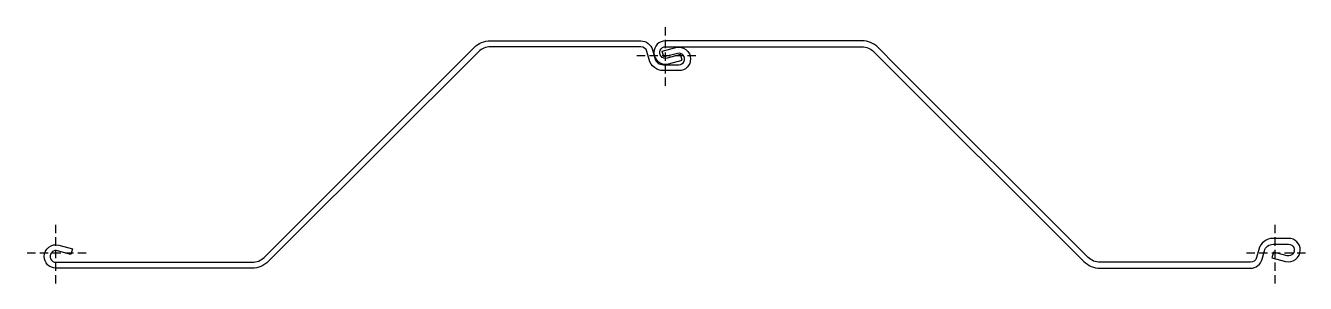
# Model space of a CAD drawing. Header units: millimetres. Extents: x -36 to 1486, y -36 to 271.
import ezdxf

# ---------------------------------------------------------------- set-up
doc = ezdxf.new("R2010")
doc.units = ezdxf.units.MM
doc.linetypes.add('DASHED', pattern=[0.75, 0.5, -0.25])
doc.layers.add('ref', color=251, linetype='Continuous', plot=False)

msp = doc.modelspace()

# ---------------------------------------------------------------- linework, layer by layer
for points in [[(252.7, -9.8, -0.198913), (233.6, -17.8), (0, -17.8, -0.414214), (-13.9, -3.8, -0.493145), (3.6, 9.7), (19.7, 5.4), (17.9, -1.4), (1.8, 2.9, 1.140281), (0, -10.8), (233.6, -10.8, 0.198913), (247.8, -4.9), (497.6, 245, -0.198913), (516.7, 252.9), (695.6, 252.9, -0.340671), (709.6, 242.1), (712.2, 232.4, 0.340671), (722.6, 224.4), (740.9, 224.4, 1.140281), (739.1, 238), (722.9, 233.7), (721.1, 240.5), (737.2, 244.8, -0.493145), (754.8, 231.3, -0.414214), (740.9, 217.4), (722.6, 217.4, -0.340671), (705.4, 230.6), (702.9, 240.3, 0.340671), (695.6, 245.9), (516.7, 245.9, 0.198913), (502.6, 240), (274.8, 12.2)], [(1420.6, -17.8, 0.340671), (1434.6, -6.9), (1437.2, 2.7, -0.340671), (1447.6, 10.7), (1465.9, 10.7, -1.140281), (1464.1, -2.9), (1447.9, 1.4), (1446.1, -5.4), (1462.2, -9.7, 0.493145), (1479.8, 3.8, 0.414214), (1465.9, 17.7), (1447.6, 17.7, 0.340671), (1430.4, 4.5), (1427.9, -5.2, -0.340671), (1420.6, -10.8), (1241.7, -10.8, -0.198913), (1227.6, -4.9), (999.8, 222.9), (977.7, 245, 0.198913), (958.6, 252.9), (725, 252.9, 0.414214), (711.1, 238.9, 0.493145), (728.6, 225.5), (744.7, 229.8), (742.9, 236.5), (726.8, 232.2, -1.140281), (725, 245.9), (958.6, 245.9, -0.198913), (972.8, 240), (1222.6, -9.8, 0.198913), (1241.7, -17.8)]]:
    msp.add_lwpolyline(points, format="xyb", close=True)
at = {"layer": 'ref', "linetype": 'DASHED', "ltscale": 20}
for p, q in [((725, 199.2), (725, 271.1)), ((761, 235.1), (689, 235.1)), ((0, -36), (0, 36)), ((1450, -36), (1450, 36)), ((36, 0), (-36, 0)), ((1486, 0), (1414, 0))]:
    msp.add_line(p, q, dxfattribs=at)

doc.saveas('drawing.dxf')
